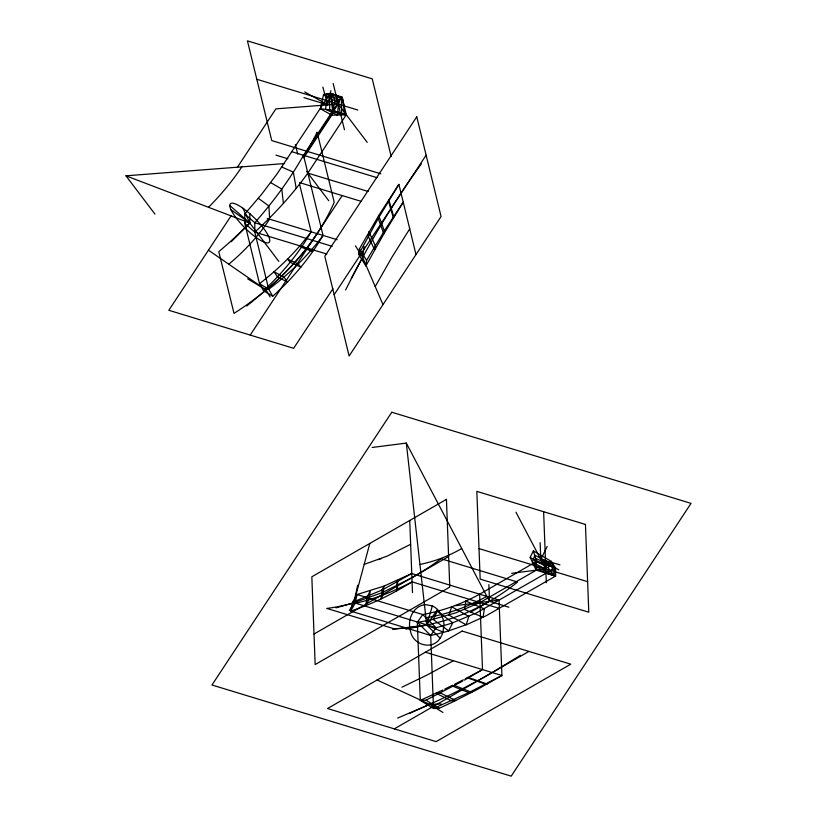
<?xml version="1.0" encoding="UTF-8"?>
<svg xmlns="http://www.w3.org/2000/svg" width="817" height="817" viewBox="0 0 817 817"><rect width="100%" height="100%" fill="white"/><g stroke="black" fill="none" stroke-linecap="round" stroke-linejoin="round"><path stroke-width="1.23" d="M330.242 93.332L277.116 173.827L261.542 194.385L244.814 213.983L244.794 223.347L259.5 283.673L263.513 290.699L272.725 296.244C292.425 278.668 309.714 258.264 323.042 235.429L303.505 155.291L341.966 96.957L346.306 114.768L307.846 173.092C292.374 194.62 274.349 214.248 254.792 232.11L268.711 289.228L272.725 296.244M249.818 213.676L249.798 223.041L278.811 261.379M326.81 254.046L254.792 232.11L254.812 222.745C273.164 201.901 289.831 179.485 303.505 155.291M533.358 550.913L535.942 559.696A18.791 13.94 -13.7 0 1 536.075 560.666L555.417 567.886L554.886 576.005L535.523 568.703L530.151 557.388L533.358 550.913L551.404 561.402L555.366 567.876M342.415 97.58L344.672 114.85L332.682 110.469A22.529 11.806 33.4 0 0 330.385 109.958L320.356 108.722L323.563 94.527L328.577 93.71M365.873 265.944L366.598 260.439L369.815 254.894L386.053 228.229L403.22 202.146L383.816 233.917L365.873 265.944L358.694 254.383L359.419 248.889L378.741 215.514L398.88 184.336L415.996 254.557M345.622 289.984A546.849 228.729 -73.1 0 1 362.646 257.416L364.096 246.417M357.683 585.197L353.853 602.813L349.38 610.544M499.361 608.451L412.074 581.867C392.793 593.857 372.297 604.09 350.656 611.085L352.576 602.272L357.039 594.531L422.746 614.547C442.661 610.922 461.911 603.916 479.65 594.194L535.942 561.81L555.335 567.713L555.652 576.067L486.207 615.742L467.222 624.382L448.635 630.877A164.615 122.141 -13.7 0 1 430.712 635.463L350.656 611.085L355.119 603.344L357.039 594.531L383.929 586.136L411.758 573.514L499.044 600.097L555.417 567.886M330.916 90.667L327.709 104.862L303.955 97.631M336.022 95.15L330.425 93.332L332.682 110.469L346.306 114.768L331.865 115.197L335.062 101.002L340.321 99.204A29.218 15.309 33.4 0 0 341.373 98.683A8.936 4.688 33.4 0 0 342.405 97.826L330.385 93.363A5.566 2.921 33.4 0 1 330.17 93.414L328.842 93.669M437.524 609.553A22.498 16.697 -13.7 0 0 432.367 605.928L425.943 604.682A10.989 8.15 -13.7 0 0 420.816 605.754C413.177 608.879 409.143 617.499 409.531 625.434A43.168 32.037 -13.7 0 0 410.563 631.521C413.075 645.052 432.602 650.7 440.118 638.179A28.401 21.068 -13.7 0 0 442.967 632.092L443.937 624.903A43.148 32.016 -13.7 0 0 442.957 618.683L441.139 614.302L437.565 609.523L426.729 625.005L405.937 629.141M369.825 543.428L353.853 602.813L336.022 607.848M440.118 638.179L426.729 625.005L432.336 605.948M547.196 546.45L540.783 559.4L558.818 569.888M554.855 576.026A14.471 10.733 -13.7 0 1 553.415 574.596L548.197 567.876L551.404 561.402M358.694 254.383L378.24 218.466L398.88 184.336M351.269 278.413L362.186 258.264M375.207 286.563L391.956 257.171L409.736 228.862M299.543 184.142L311.165 231.814C298.44 253.75 282.09 273.481 263.513 290.699M237.441 167.199L275.901 108.865L338.197 104.055M231.303 215.514L168.823 310.286L293.64 348.308L332.958 288.677M303.25 157.058L339.065 102.717M303.658 157.814L334.429 111.153L330.078 93.342L341.966 96.957L343.988 105.27M250.216 335.082L342.18 195.58M334.163 294.692L426.127 155.189M425.432 652.211L501.914 675.506L468.723 692.622L433.5 708.502L430.712 635.463L436.135 627.722L446.593 624.78A155.577 115.442 -13.7 0 0 452.771 622.758L476.699 612.811L499.044 600.097L501.914 675.506L477.639 689.293L452.669 701.997L439.199 708.298L433.5 708.502L420.306 700.383L417.334 622.288L422.746 614.547L436.135 627.722L352.576 602.272L382.09 590.017L411.758 573.514M323.042 235.429C307.774 255.966 289.218 273.961 268.711 289.228L259.5 283.673C278.883 268.752 296.5 251.422 311.165 231.814M231.15 241.822L249.798 223.041L242.976 208.253M244.794 221.141L245.703 220.263M245.713 222.541L244.794 223.347L254.792 232.11M246.795 306.018L266.117 289.964L270.121 296.98M520.398 655.326L492.825 672.197M314.004 634.023L448.625 556.571M470.745 612.117L494.111 598.595A185.929 137.95 -13.7 0 0 517.549 582.041L441.16 558.767A288.636 214.156 -13.7 0 1 411.931 577.711M394.315 728.876L528.926 651.425M453.425 660.728L427.74 674.679L401.913 687.209M411.114 578.15L382.142 592.662L353.853 602.813A135.111 100.246 -13.7 0 1 326.8 608.44L393.927 628.702A148.02 109.825 -13.7 0 0 426.729 625.005A153.596 113.961 -13.7 0 0 470.633 610.922L478.313 607.317M410.645 544.285L387.197 556.101L364.188 564.384M464.383 680.142L482.52 669.593L479.65 594.194M462.626 681.123L426.014 700.179L420.306 700.383L442.824 690.008M486.922 596.41L473.186 603.344M480.61 670.634L465.261 678.815M412.074 581.867C394.06 591.294 375.013 598.973 355.119 603.344M463.321 679.815L454.569 684.258M478.313 607.327L489.506 601.322L508.909 607.225M452.618 685.228L444.785 689.068M491.303 673.085A554.232 411.227 -13.7 0 1 429.742 704.325L397.705 718.061M409.154 713.578L428.925 704.714M378.465 559.645L381.365 558.522M372.184 447.461L406.315 443.09L489.506 601.322L488.872 584.615M511.667 573.309L545.797 568.938L515.976 512.218M455.375 605.693L499.044 600.097M392.599 629.376L426.729 625.005L443.008 632.092M154.975 214.146L125.961 175.818L284.51 163.563M377.117 679.999L429.752 704.346L441.16 703.937M559.931 564.833L540.783 559.4L540.139 542.692M256.793 79.259L357.856 110.04M339.923 112.828L334.429 111.153A3.135 1.644 33.4 0 0 333.479 110.724M380.804 173.796L271.744 140.575L247.428 40.85L372.246 78.861L391.159 156.435M291.628 151.666L377.148 177.718M275.983 155.148L287.86 158.764M307.846 173.092L368.212 191.484M299.563 182.6L361.369 201.421M267.292 218.456L337.176 239.728M332.121 246.285L254.812 222.745L244.814 213.983M479.007 548.595L587.637 581.684M546.583 573.309L555.631 576.097L536.258 570.164L535.523 568.703L536.085 561.126A2.165 1.603 -13.7 0 1 535.962 561.81L536.258 570.164L479.967 602.548L455.825 612.832L431.182 619.827A142.536 105.761 -13.7 0 1 417.334 622.288L430.712 635.463M546.246 564.956L555.478 568.019L555.499 571.89M125.961 175.818L249.798 223.041A246.08 117.28 -37.1 0 1 218.772 251.677L234.009 313.381A273.419 202.871 -13.7 0 0 334.214 202.34L317.129 132.201A246.08 117.28 -37.1 0 1 303.658 156.282M281.824 167.025L293.344 172.132L296.214 188.349M323.563 94.527L335.062 101.002M304.7 91.912L327.709 104.862L322.848 87.092M320.356 108.722L331.865 115.197M530.151 557.388L548.197 567.876M270.703 182.61L281.773 189.084L283.417 203.341M247.684 278.852L266.117 289.964L208.447 250.186M426.014 700.179L439.199 708.298M429.752 704.346L442.937 712.455M231.007 209.785L249.798 223.041L229.802 205.516M258.346 198.306L268.895 206.007L269.569 217.965M330.078 93.342L367.211 142.383M306.61 171.458L328.751 200.716M359.419 248.889L366.598 260.439M355.466 245.856L362.646 257.416L382.989 304.618M333.173 83.446L344.457 129.75M295.397 144.578L297.715 154.076M332.121 101.676L330.436 93.332M406.315 443.09L426.729 625.005M543.622 511.708L546.318 582.766M409.736 520.47L412.483 592.631M317.067 233.611A271.959 201.789 -13.7 0 1 266.138 289.974M421.337 163.9A546.849 228.729 -73.1 0 0 401.045 193.241A525.137 219.65 -73.1 0 0 362.636 257.375M473.135 603.273A135.51 100.542 -13.7 0 1 425.912 617.744M269.59 219.15A218.742 162.297 -13.7 0 1 228.791 264.218M461.717 548.513A105.148 78.023 -13.7 0 1 419.948 564.465M241.812 166.862A164.054 78.187 -37.1 0 1 208.519 207.304M396.96 582.255L396.582 590.957L397.389 589.037L397.767 580.336L396.96 582.255M327.137 93.955L325.615 109.253L337.411 115.064L338.922 99.776L327.137 93.955M382.09 590.017L381.09 598.902L382.928 595.021L383.929 586.136L382.09 590.017M465.843 601.067L464.597 609.502L483.102 617.305L484.348 608.869L465.843 601.067M368.937 231.987L368.283 236.276L374.635 249.961L375.289 245.672L368.937 231.987M378.741 215.514L378.24 218.466L383.816 233.917L384.327 230.966L378.741 215.514M367.252 596.716L365.74 605.632L368.804 599.79L370.326 590.875L367.252 596.716M388.749 199.593L388.463 201.105L393.375 217.935L393.651 216.423L388.749 199.593M535.676 558.45L534.257 566.058L553.385 574.617L554.814 567.008L535.676 558.45M451.689 606.776L448.952 615.13L466.15 624.801L468.887 616.447L451.689 606.776M534.778 555.192L532.449 562.27L551.148 571.9L553.466 564.823L534.778 555.192M437.299 611.269L433.163 619.398L448.635 630.877L452.771 622.758L437.299 611.269M416.762 116.78L324.798 256.283L349.114 356.008L441.078 216.505L416.762 116.78M391.792 412.228L211.96 685.014L511.207 776.15L691.039 503.364L391.792 412.228M446.439 499.35L311.828 576.792L315.168 664.548L449.779 587.096L446.439 499.35M462.146 631.081L327.525 708.533L436.155 741.622L570.766 664.17L462.146 631.081M329.414 93.567L329.731 109.835L341.69 114.952L341.373 98.683L329.414 93.567M468.754 677.671L467.201 677.804L485.645 684.176L487.208 684.043L468.754 677.671M454.691 685.494L451.638 685.718L468.723 692.622L471.777 692.397L454.691 685.494M440.414 693.01L435.972 693.255L451.29 700.761L455.733 700.506L440.414 693.01M585.452 524.453L476.832 491.374L480.171 579.12L588.791 612.209L585.452 524.453M311.257 250.053L299.941 245.743L301.381 247.245L312.707 251.565L311.257 250.053M298.195 263.962L287.523 259.081L290.127 262.288L300.809 267.169L298.195 263.962M283.979 277.045L274.012 271.744L277.484 276.81L287.441 282.11L283.979 277.045M235.204 216.679A27.339 6.863 44.8 0 0 268.936 242.526A27.339 6.863 44.8 0 0 245.253 209.928A27.339 6.863 44.8 0 0 235.204 216.679"/></g></svg>
